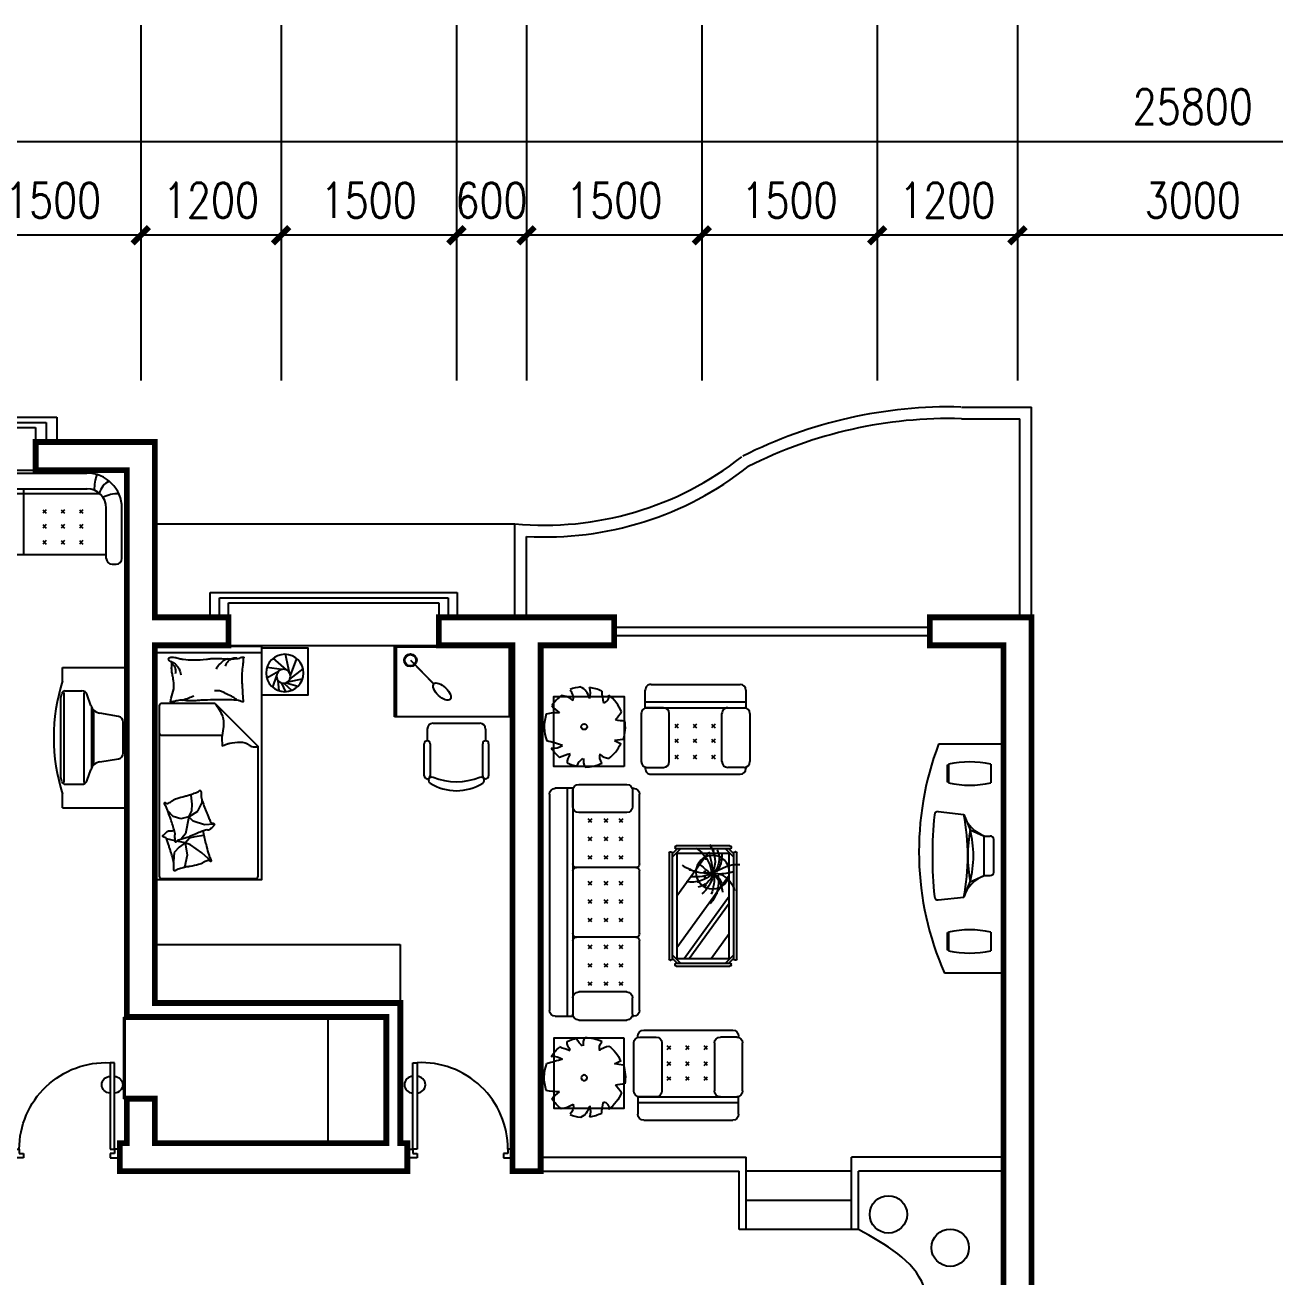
# Model space of a CAD drawing. Header units: millimetres. Extents: x 1503 to 35894, y 495 to 36298.
# Drawn here: x 8676 to 19368, y 25584 to 36298 of the extents above; entities that cross this region are included whole.
import ezdxf

# ---------------------------------------------------------------- set-up
doc = ezdxf.new("R2010")
doc.units = ezdxf.units.MM
for name, color, linetype in [('3', 7, 'Continuous'), ('4', 7, 'Continuous'), ('AXIS', 3, 'Continuous'), ('LINE', 7, 'Continuous'), ('PUB_DIM', 3, 'Continuous'), ('PUB_WALL', 255, 'Continuous'), ('PUB_WINDW', 7, 'Continuous'), ('STAIR', 2, 'Continuous'), ('WALL', 255, 'Continuous'), ('WINDOW', 2, 'Continuous')]:
    doc.layers.add(name, color=color, linetype=linetype)
doc.styles.add('DIM_FONT', font='SIMPLEX', dxfattribs={"width": 0.8})
doc.styles.get("Standard").update_dxf_attribs({"font": 'arial.ttf'})
doc.dimstyles.new('AXIS', dxfattribs={"dimtxt": 300, "dimasz": 1, "dimexe": 250, "dimexo": 300, "dimgap": 0.09, "dimtad": 1, "dimdec": 0, "dimzin": 0, "dimdsep": 46, "dimtxsty": 'DIM_FONT', "dimblk": '_DIMX', "dimcen": 0.09, "dimse1": 1, "dimse2": 1, "dimclrt": 7, "dimadec": 0, "dimazin": 0, "dimtfac": 1, "dimtdec": 0, "dimtix": 1, "dimtmove": 2, "dimatfit": 3, "dimldrblk": '_DIMX', "dimfxl": 1, "dimtolj": 1, "dimtzin": 0, "dimarcsym": 0})

# ---------------------------------------------------------------- blocks, each defined once
blk = doc.blocks.new('_DIMX')
at = {"const_width": 50}
blk.add_lwpolyline([(-70, -70), (70, 70)], dxfattribs=at)
blk = doc.blocks.new('*D115')
at = {"color": 0, "linetype": 'ByBlock', "transparency": 16777216}
blk.add_line((12541, 38544), (-13257, 38544), dxfattribs=at)
at = {"layer": 'DEFPOINTS', "color": 0, "linetype": 'ByBlock', "transparency": 16777216}
for p in [(-13258, 38544), (-13258, 36503), (12542, 36503)]:
    blk.add_point(p, dxfattribs=at)
at = {"color": 0, "linetype": 'ByBlock', "transparency": 16777216, "rotation": 180}
blk.add_blockref('_DIMX', (-13258, 38544), dxfattribs=at)
at = {"color": 0, "linetype": 'ByBlock', "transparency": 16777216}
blk.add_blockref('_DIMX', (12542, 38544), dxfattribs=at)
at = {"color": 7, "linetype": 'ByBlock', "transparency": 16777216, "insert": (-358, 38844), "char_height": 300, "attachment_point": 5, "style": 'DIM_FONT'}
blk.add_mtext('\\A1;25800', dxfattribs=at)
blk = doc.blocks.new('M_B4ONN')
for p, q in [((-0.5869, 1.3817), (0.5869, 1.3817)), ((-0.5869, 0.5), (-0.5869, 1.3817)), ((0.5869, 1.3817), (0.5869, 0.5)), ((-0.5435, 1.2006), (0.5435, 1.2006)), ((-0.5435, 0.5), (-0.5435, 1.2006)), ((0.5435, 1.2006), (0.5435, 0.5)), ((-0.5, 1.0195), (0.5, 1.0195)), ((-0.5, 0.5), (-0.5, 1.0195)), ((0.5, 1.0195), (0.5, 0.5)), ((-0.5, -0.5), (0.5, -0.5))]:
    blk.add_line(p, q)
blk = doc.blocks.new('M_C56KIS')
for p, q in [((62, 318), (72, 242)), ((72, 242), (101, 299)), ((101, 299), (101, 299))]:
    blk.add_line(p, q)
blk.add_lwpolyline([(294, 325), (294, -275), (-306, -275), (-306, 325)], close=True)
blk.add_circle((-46, -16), 24.7)
for centre, radius, start, end in [((-666, 365), 570, 348.5728, 356.6649), ((-46, -12), 348, 72.0426, 98.475), ((-46, -12), 340, 112.0103, 142.6392), ((-371, -22), 380, 45.9782, 58.5315), ((-46, -12), 341, 37.2751, 64.8245), ((-46, -12), 338, 154.3498, 173.0356), ((-402, 850), 718, 274.1465, 282.1238), ((-307, 139), 56.5, 8.941, 100.0107), ((207, 198), 84.2, 254.8555, 310.96), ((82, 215), 145, 319.7203, 351.7151), ((-46, -12), 345, 0.5321, 25.5856), ((-277, -88), 115, 97.3912, 159.6952), ((-332, -105), 143, 71.8009, 110.5991), ((-46, -12), 342, 185.9236, 201.5277), ((241, 102), 125, 263.2775, 297.8128), ((333, 45), 131, 215.3868, 249.7411), ((-46, -12), 344, 334.0767, 348.9021), ((-287, -214), 106, 81.8314, 131.8278), ((-119, -230), 194, 141.6582, 174.3093), ((-46, -12), 333, 216.594, 237.4464), ((1320, -611), 1274, 161.2865, 167.5451), ((-13, -284), 151, 354.7323, 32.8544), ((1199, 167), 1058, 196.6397, 201.9099), ((262, -63), 99.6, 227.0454, 270.9651), ((-456, -26), 353, 310.8536, 325.193), ((259, -243), 425, 177.9455, 193.2146), ((-46, -12), 339, 302.6098, 320.6752), ((-46, -12), 346, 251.5307, 290.63)]:
    blk.add_arc(centre, radius, start, end)
at = {"style": 'DIM_FONT', "width": 0.8, "flags": 9}
for tag in ['XSIZE', 'YSIZE']:
    blk.add_attdef(tag, (0, 0), '', height=0.5, dxfattribs=at)
blk = doc.blocks.new('M_C47JEV')
for p, q in [((381, 770), (-381, 770)), ((-465, 250), (-465, 661)), ((-431, 711), (-431, 720)), ((-415, 711), (-275, 711)), ((-225, 661), (-225, 250)), ((225, 661), (225, 250)), ((415, 711), (275, 711)), ((431, 711), (431, 720)), ((465, 250), (465, 661)), ((-136, 606), (-166, 637)), ((-166, 606), (-136, 637)), ((-9, 606), (21, 637)), ((21, 606), (-9, 637)), ((179, 606), (149, 637)), ((149, 606), (179, 637)), ((-136, 469), (-166, 499)), ((-166, 469), (-136, 499)), ((21, 469), (-9, 499)), ((-9, 469), (21, 499)), ((179, 469), (149, 499)), ((149, 469), (179, 499)), ((-136, 342), (-166, 372)), ((-166, 342), (-136, 372)), ((21, 342), (-9, 372)), ((-9, 342), (21, 372)), ((179, 342), (149, 372)), ((149, 342), (179, 372)), ((-431, 50), (-431, 203)), ((431, 200), (-431, 200)), ((431, 150), (-431, 150)), ((-275, 200), (-415, 200)), ((275, 200), (415, 200)), ((431, 200), (431, 50)), ((381, 0), (-381, 0))]:
    blk.add_line(p, q)
for centre, start, end in [((-381, 720), 90, 180), ((381, 720), 360, 90), ((-415, 661), 90, 180), ((-275, 661), 0, 90), ((275, 661), 90, 180), ((415, 661), 0, 90), ((-415, 250), 180, 270), ((-275, 250), 270, 0), ((275, 250), 180, 270), ((415, 250), 270, 0), ((-381, 50), 180, 270), ((381, 50), 270, 0)]:
    blk.add_arc(centre, 50, start, end)
at = {"style": 'DIM_FONT', "width": 0.8, "flags": 9}
for tag in ['XSIZE', 'YSIZE']:
    blk.add_attdef(tag, (0, 0), '', height=0.5, dxfattribs=at)
blk = doc.blocks.new('M_C18')
at = {"linetype": 'Continuous'}
for p, q in [((-565, 349), (-565, -348)), ((595, 349), (595, -348))]:
    blk.add_line(p, q, dxfattribs=at)
blk.add_lwpolyline([(-582, -348), (-582, 352), (618, 352), (618, -348)], close=True, dxfattribs=at)
at = {"width": 0.8, "flags": 9}
for tag in ['XSIZE', 'YSIZE']:
    blk.add_attdef(tag, (0, 0), '', height=0.5, dxfattribs=at)
blk = doc.blocks.new('M_C55HKH')
for p, q in [((0, -52), (900, -52)), ((26, -509), (26, -1968)), ((503, -489), (46, -489)), ((503, -489), (872, -858)), ((46, -761), (564, -761)), ((872, -1968), (872, -858)), ((299, -1273), (295, -1270)), ((307, -1352), (299, -1273)), ((305, -1407), (307, -1352)), ((357, -1410), (393, -1337)), ((393, -1337), (392, -1318)), ((146, -1456), (100, -1409)), ((211, -1478), (146, -1456)), ((278, -1459), (211, -1478)), ((278, -1459), (251, -1606)), ((278, -1459), (305, -1407)), ((278, -1459), (357, -1410)), ((317, -1498), (278, -1459)), ((412, -1527), (317, -1498)), ((251, -1606), (219, -1643)), ((495, -1523), (412, -1527)), ((163, -1664), (89, -1649)), ((249, -1682), (175, -1667)), ((249, -1682), (196, -1718)), ((219, -1643), (211, -1652)), ((249, -1682), (286, -1639)), ((249, -1682), (266, -1787)), ((292, -1700), (249, -1682)), ((286, -1639), (333, -1628)), ((391, -1769), (292, -1700)), ((333, -1628), (405, -1618)), ((154, -1766), (147, -1841)), ((196, -1718), (154, -1766)), ((266, -1787), (243, -1892)), ((469, -1839), (391, -1769)), ((46, -1988), (852, -1988))]:
    blk.add_line(p, q)
blk.add_lwpolyline([(0, -2000), (0, 0), (900, 0), (900, -2000)], close=True)
for points in [[(135, -134, -0.263368), (107, -115, -0.494818), (116, -96, -0.049225), (134, -94, -0.036831), (158, -96, -0.031893), (196, -104, 0.035782), (230, -111, 0.032941), (319, -117, 0.026564), (430, -111, 0.017905), (468, -106, -0.033397), (488, -104, -0.03204), (525, -104, 0.018442), (590, -107, 0.010837), (654, -107, 0.014624), (702, -104, 0.111249), (725, -96, -0.153708), (742, -92, -0.076444), (749, -94, -0.215512), (751, -96, -0.585858), (748, -99, 0.363489), (744, -102, 0.191716), (743, -113, -0.129675), (745, -130, -0.01735), (742, -147, 0.019326), (740, -162, 0.018818), (733, -230, 0.021828), (732, -289, 0.006204), (734, -323, 0.001963), (740, -430, 0.028341), (744, -466, -0.117014), (744, -475, -0.36606), (742, -476, -0.03973), (728, -473, -0.048309), (715, -468, 0.062981), (704, -464, 0.04058), (681, -461, 0.014345), (614, -458, 0.005484), (488, -459, 0.007153), (392, -462, 0.008762), (350, -465, -0.008153), (304, -468, -0.06251), (247, -463, 0.078669), (201, -461, 0.047825), (179, -466, -0.034494), (148, -473, -0.023571), (123, -476, -0.510228), (122, -475), (129, -445), (150, -363, 0.073041), (152, -343, 0.023305), (146, -282, 0.018299), (142, -259, -0.01097), (135, -221, -0.042281), (132, -187, -0.027201), (135, -133)], [(691, -102, 0.088153), (656, -105, 0.088153), (625, -120, 0.077547), (604, -142, 0.077547), (590, -169)], [(133, -150, -0.05369), (148, -163, -0.070312), (156, -175, -0.015448), (159, -183, -0.013244), (163, -194, -0.082127), (166, -212, -0.064164), (163, -235)], [(135, -134, -0.077379), (170, -159, -0.077379), (195, -194, -0.047525), (205, -218, -0.047525), (210, -244)], [(609, -107, 0.027842), (585, -118, 0.048685), (573, -126, 0.023666), (545, -150, 0.031223), (526, -171, 0.046801), (521, -179, 0.023191), (513, -196)], [(225, -460, 0.009729), (253, -451, 0.009729), (280, -441, 0.007971), (301, -432, 0.007971), (323, -423)], [(695, -462, 0.016108), (656, -436, 0.024599), (629, -421, 0.009477), (580, -397, 0.015937), (550, -385, 0.072521), (534, -381, 0.033339), (498, -381)], [(503, -489, -0.085272), (566, -599, -0.124044), (575, -686), (562, -782), (563, -854)], [(563, -854, -0.027362), (602, -838, -0.040834), (629, -830, -0.038441), (717, -821, -0.076528), (761, -826, -0.103649), (788, -840, 0.093398), (818, -857, 0.072727), (841, -861, 0.052315), (872, -858)], [(400, -1581, 0.025626), (402, -1591, 0.0108), (426, -1697, 0.00456), (445, -1769, 0.01125), (454, -1797, 0.069394), (462, -1813, -0.079756), (468, -1827, -0.106399), (469, -1839, -0.328642), (466, -1842, -0.299547), (461, -1840, 0.189917), (454, -1835, 0.033518), (446, -1833, 0.075627), (442, -1833, 0.053489), (436, -1835, 0.017838), (418, -1843, 0.038394), (397, -1855, -0.059529), (384, -1862, -0.035943), (362, -1869, -0.011245), (291, -1884, -0.006203), (259, -1889, 0.010783), (241, -1893, 0.019485), (230, -1895, 0.005062), (188, -1908, 0.101392), (167, -1919, -0.223768), (156, -1922, -0.25558), (153, -1920, -0.081563), (150, -1907, -0.071805), (151, -1893, 0.069985), (152, -1879, 0.03546), (145, -1831, 0.029432), (130, -1774, 0.001554), (121, -1746, -0.00152), (112, -1718, -0.004735), (102, -1689, 0.00382), (91, -1653, 0.296001), (66, -1634, -0.649774), (61, -1616, -0.02319), (65, -1613, 0.0288), (68, -1610, 0.005727), (73, -1605, -0.004358), (80, -1599, -0.027528), (94, -1586, -0.046214), (104, -1580, -0.194121), (117, -1579, 0.133719), (137, -1580, 0.005779), (155, -1575, 0.008882)]]:
    blk.add_lwpolyline(points, format="xyb")
blk.add_lwpolyline([(345, -1251, 0.101392), (366, -1238, -0.223768), (377, -1234, -0.25558), (380, -1236, -0.081563), (384, -1249, -0.071805), (384, -1263, 0.069985), (384, -1277, 0.03546), (394, -1324, 0.029432), (414, -1380, 0.001554), (425, -1407, -0.00152), (437, -1434, -0.004735), (448, -1462, 0.00382), (462, -1497, 0.296001), (488, -1515, -0.649774), (495, -1532, -0.02319), (491, -1536, 0.0288), (488, -1539, 0.005727), (484, -1544, -0.004358), (478, -1551, -0.027528), (464, -1564, -0.046214), (455, -1571, -0.194121), (442, -1573, 0.133719), (422, -1574, 0.011505), (387, -1586, 0.008882), (343, -1604, 0.012426), (286, -1629, -0.033612), (264, -1637), (218, -1652), (182, -1663, 0.224341), (170, -1674, -0.722772), (163, -1673, -0.103513), (163, -1670, 0.053465), (163, -1664, 0.030109), (161, -1646, -0.031436), (159, -1628, -0.05324), (160, -1616, 0.05518), (161, -1604, 0.056271), (157, -1583, 0.0108), (124, -1480, 0.00456), (100, -1409, 0.01125), (89, -1381, 0.069394), (80, -1366, -0.079756), (73, -1353, -0.106399), (71, -1341, -0.328642), (74, -1338, -0.299547), (79, -1340, 0.189917), (86, -1344, 0.033518), (94, -1345, 0.075627), (98, -1345, 0.053489), (104, -1343, 0.017838), (122, -1333, 0.038394), (141, -1319, -0.059529), (154, -1311, -0.035943), (175, -1303, -0.011245), (245, -1283, -0.006203), (276, -1275, 0.010783), (295, -1270, 0.019485), (305, -1266, 0.005062)], format="xyb", close=True)
for centre, start, end in [((46, -509), 90, 180), ((46, -741), 180, 270), ((46, -1968), 180, 270), ((852, -1968), 270, 0)]:
    blk.add_arc(centre, 20, start, end)
at = {"style": 'DIM_FONT', "width": 0.8, "flags": 9}
for tag in ['XSIZE', 'YSIZE']:
    blk.add_attdef(tag, (0, 0), '', height=0.5, dxfattribs=at)
blk = doc.blocks.new('M_C57NTX')
for p, q in [((-496, -226), (-496, 233)), ((-486, 243), (-481, 243)), ((-427, 268), (-471, 224)), ((-399, 268), (-471, 196)), ((-471, -226), (-471, 233)), ((-446, 283), (-446, 278)), ((-436, 293), (473, 293)), ((-436, 268), (473, 268)), ((-431, 72), (-217, 228)), ((-431, -116), (43, 228)), ((-431, -159), (102, 228)), ((-336, -222), (283, 228)), ((436, 268), (509, 196)), ((465, 268), (509, 224)), ((483, 283), (483, 278)), ((509, 233), (509, -226)), ((524, 243), (519, 243)), ((534, 233), (534, -226)), ((106, -222), (469, 42)), ((-399, -262), (-471, -189)), ((436, -262), (509, -189)), ((-486, -236), (-481, -236)), ((-427, -262), (-471, -218)), ((-446, -277), (-446, -272)), ((473, -262), (-436, -262)), ((473, -287), (-436, -287)), ((465, -262), (509, -218)), ((483, -277), (483, -272)), ((524, -236), (519, -236))]:
    blk.add_line(p, q)
blk.add_lwpolyline([(-431, -222), (-431, 228), (469, 228), (469, -222)], close=True)
at = {"const_width": 12}
for points in [[(123, 120, 1), (135, 120, 1)], [(225, 150, 1), (237, 150, 1)], [(253, 126, 1), (265, 126, 1)], [(288, 107, 1), (300, 107, 1)], [(409, 163, 1), (421, 163, 1)], [(189, 24, 1), (201, 24, 1)], [(264, 18, 1), (276, 18, 1)], [(277, 84, 1), (289, 84, 1)], [(294, 93, 1), (306, 93, 1)], [(297, 74, 1), (309, 74, 1)], [(305, 18, 1), (317, 18, 1)], [(308, 87, 1), (320, 87, 1)], [(418, 27, 1), (430, 27, 1)], [(486, 90, 1), (498, 90, 1)], [(220, -38, 1), (232, -38, 1)], [(324, -108, 1), (336, -108, 1)]]:
    blk.add_lwpolyline(points, format="xyb", close=True, dxfattribs=at)
blk.add_circle((308, 86), 144)
for centre, radius, start, end in [((-486, 233), 10, 90, 180), ((-481, 233), 10, 0, 90), ((-436, 283), 10, 90, 180), ((-436, 278), 10, 180, 270), ((109, 83), 193, 6.9904, 78.0284), ((781, 125), 490, 163.8561, 179.1105), ((-395, 504), 810, 328.9873, 340.361), ((156, 293), 219, 342.9456, 6.4814), ((473, 283), 10, 0, 90), ((473, 278), 10, 270, 0), ((519, 233), 10, 90, 180), ((524, 233), 10, 0, 90), ((228, -157), 293, 78.5516, 130.9815), ((110, -88), 259, 48.7581, 83.8624), ((176, 42), 126, 28.8901, 78.4579), ((421, -27), 169, 62.9909, 135.9102), ((448, -69), 233, 85.8741, 126.9558), ((280, -402), 502, 88.3286, 108.729), ((344, -194), 291, 103.0452, 139.7766), ((364, -84), 190, 114.0956, 166.2953), ((482, -98), 260, 134.4861, 189.3762), ((613, -62), 346, 155.0888, 185.9637), ((267, -555), 642, 70.5249, 87.8244), ((624, 28), 325, 171.2496, 218.2333), ((404, -128), 234, 53.3231, 115.7633), ((-1013, -1156), 1790, 39.0488, 42.6799), ((269, -208), 287, 31.315, 82.1378), ((-486, -226), 10, 180, 270), ((-481, -226), 10, 270, 0), ((-436, -272), 10, 90, 180), ((-436, -277), 10, 180, 270), ((473, -272), 10, 0, 90), ((473, -277), 10, 270, 0), ((519, -226), 10, 180, 270), ((524, -226), 10, 270, 0)]:
    blk.add_arc(centre, radius, start, end)
at = {"style": 'DIM_FONT', "width": 0.8, "flags": 9}
for tag in ['XSIZE', 'YSIZE']:
    blk.add_attdef(tag, (0, 0), '', height=0.5, dxfattribs=at)
blk = doc.blocks.new('M_A22TIB')
for p, q in [((-0.449, 0.076), (-0.449, 0.898)), ((-0.449, 0.898), (-0.408, 0.898)), ((-0.408, 0.898), (-0.408, 0.076)), ((-0.49, 0.076), (-0.449, 0.076)), ((-0.49, -0.006), (-0.49, 0.076)), ((-0.449, 0.076), (-0.449, 0.035)), ((-0.408, 0.076), (-0.449, 0.076)), ((-0.449, 0.035), (-0.408, 0.035)), ((-0.408, 0.035), (-0.408, -0.006)), ((0.455, 0.035), (0.414, 0.035)), ((0.414, 0.035), (0.414, -0.006)), ((0.496, 0.076), (0.455, 0.076)), ((0.455, 0.076), (0.455, 0.035)), ((0.496, -0.006), (0.496, 0.076)), ((-0.408, -0.006), (-0.49, -0.006)), ((-0.49, -0.006), (-0.49, -0.006)), ((0.414, -0.006), (0.496, -0.006)), ((0.496, -0.006), (0.496, -0.006))]:
    blk.add_line(p, q)
for centre, radius, start, end in [((-0.367, 0.077), 0.822, 359.9283, 92.866), ((-0.449, 0.689), 0.0791, 90, 270), ((-0.408, 0.689), 0.0791, 270, 90)]:
    blk.add_arc(centre, radius, start, end)
blk = doc.blocks.new('M_A13ZTG')
for p, q in [((-0.502, 0.208), (0.498, 0.208)), ((-0.502, 0.208), (-0.502, 0.19)), ((-0.502, 0.19), (0.498, 0.19)), ((0.498, 0.208), (0.498, 0.19))]:
    blk.add_line(p, q)
blk = doc.blocks.new('M_C46QQU')
for p, q in [((-925, 770), (-327, 770)), ((-269, 770), (269, 770)), ((327, 770), (925, 770)), ((-1008, 250), (-1008, 661)), ((-975, 711), (-975, 720)), ((-958, 711), (-818, 711)), ((-768, 661), (-768, 250)), ((-298, 740), (-298, 230)), ((298, 740), (298, 230)), ((768, 661), (768, 250)), ((958, 711), (818, 711)), ((975, 711), (975, 720)), ((1008, 250), (1008, 661)), ((-713, 627), (-683, 597)), ((-683, 627), (-713, 597)), ((-556, 627), (-526, 597)), ((-526, 627), (-556, 597)), ((-398, 627), (-368, 597)), ((-368, 627), (-398, 597)), ((-138, 627), (-168, 597)), ((-168, 627), (-138, 597)), ((20, 627), (-11, 597)), ((-11, 627), (20, 597)), ((177, 627), (147, 597)), ((147, 627), (177, 597)), ((368, 627), (398, 597)), ((398, 627), (368, 597)), ((526, 627), (556, 597)), ((556, 627), (526, 597)), ((683, 627), (713, 597)), ((713, 627), (683, 597)), ((-713, 500), (-683, 469)), ((-683, 500), (-713, 469)), ((-556, 500), (-526, 469)), ((-526, 500), (-556, 469)), ((-398, 500), (-368, 469)), ((-368, 500), (-398, 469)), ((-138, 500), (-168, 469)), ((-168, 500), (-138, 469)), ((20, 500), (-11, 469)), ((-11, 500), (20, 469)), ((177, 500), (147, 469)), ((147, 500), (177, 469)), ((368, 500), (398, 469)), ((398, 500), (368, 469)), ((526, 500), (556, 469)), ((556, 500), (526, 469)), ((683, 500), (713, 469)), ((713, 500), (683, 469)), ((-713, 363), (-683, 332)), ((-683, 363), (-713, 332)), ((-526, 363), (-556, 332)), ((-556, 363), (-526, 332)), ((-398, 363), (-368, 332)), ((-368, 363), (-398, 332)), ((-138, 363), (-168, 332)), ((-168, 363), (-138, 332)), ((-11, 363), (20, 332)), ((20, 363), (-11, 332)), ((177, 363), (147, 332)), ((147, 363), (177, 332)), ((368, 363), (398, 332)), ((398, 363), (368, 332)), ((556, 363), (526, 332)), ((526, 363), (556, 332)), ((683, 363), (713, 332)), ((713, 363), (683, 332)), ((-975, 50), (-975, 203)), ((975, 200), (-975, 200)), ((975, 150), (-975, 150)), ((-818, 200), (-958, 200)), ((818, 200), (958, 200)), ((975, 200), (975, 50)), ((925, 0), (-925, 0))]:
    blk.add_line(p, q)
for centre, radius, start, end in [((-925, 720), 50, 90, 180), ((-328, 740), 30, 360, 90), ((-268, 740), 30, 90, 180), ((268, 740), 30, 0, 90), ((328, 740), 30, 90, 180), ((925, 720), 50, 360, 90), ((-958, 661), 50, 90, 180), ((-818, 661), 50, 0, 90), ((818, 661), 50, 90, 180), ((958, 661), 50, 0, 90), ((-958, 250), 50, 180, 270), ((-818, 250), 50, 270, 0), ((-328, 230), 30, 270, 0), ((-268, 230), 30, 180, 270), ((268, 230), 30, 270, 360), ((328, 230), 30, 180, 270), ((818, 250), 50, 180, 270), ((958, 250), 50, 270, 0), ((-925, 50), 50, 180, 270), ((925, 50), 50, 270, 0)]:
    blk.add_arc(centre, radius, start, end)
at = {"style": 'DIM_FONT', "width": 0.8, "flags": 9}
for tag in ['XSIZE', 'YSIZE']:
    blk.add_attdef(tag, (0, 0), '', height=0.5, dxfattribs=at)
blk = doc.blocks.new('M_C32CXI')
for p, q in [((-188, 275), (87, 275)), ((87, 225), (-188, 225)), ((212, 250), (112, 250)), ((262, 200), (262, -200)), ((-188, -225), (87, -225)), ((87, -275), (-188, -275)), ((212, -250), (112, -250))]:
    blk.add_line(p, q)
for centre, radius, start, end in [((111, 0), 426, 148.1092, 211.8908), ((-227, 210), 28.1, 338.7607, 148.1092), ((-188, 250), 25, 90, 270), ((87, 250), 25, 270, 90), ((212, 200), 50, 0, 90), ((314, 0), 552, 158.7607, 201.2393), ((-227, -210), 28.1, 211.8908, 21.2393), ((212, -200), 50, 270, 0), ((-188, -250), 25, 90, 270), ((87, -250), 25, 270, 90)]:
    blk.add_arc(centre, radius, start, end)
at = {"width": 0.8, "flags": 9}
for tag in ['XSIZE', 'YSIZE']:
    blk.add_attdef(tag, (0, 0), '', height=0.5, dxfattribs=at)
blk = doc.blocks.new('U_B25PKY')
for p, q in [((0, 421), (-1631.8, 421)), ((-1631.8, 421), (-1631.8, -41.7)), ((0, 421), (0, 0)), ((-1489.4, 329.9), (-1356.3, 329.9)), ((-1022.2, 183), (-979, 278.3)), ((-976.8, 288.2), (-976.8, 327.2)), ((-695.2, 283), (-976.8, 283)), ((-719.2, 351.2), (-952.8, 351.2)), ((-695.2, 288.2), (-695.2, 327.2)), ((-649.8, 183), (-693.1, 278.3)), ((-292, 329.9), (-158.9, 329.9)), ((-1131.2, 137.6), (-1022.2, 183)), ((-540.8, 137.6), (-649.8, 183)), ((-1151.1, -44.9), (-1131.2, 137.6)), ((-521, -44.9), (-540.8, 137.6)), ((-1356.3, 29.9), (-1489.4, 29.9)), ((-1485.7, 27.9), (-1360.2, 27.9)), ((-1485.7, 22), (-1485.7, 27.9)), ((-1360.2, 22), (-1485.7, 22)), ((-1360.2, 27.9), (-1360.2, 22)), ((-158.9, 29.9), (-292, 29.9)), ((-288.3, 27.9), (-162.8, 27.9)), ((-288.3, 22), (-288.3, 27.9)), ((-162.8, 22), (-288.3, 22)), ((-162.8, 27.9), (-162.8, 22))]:
    blk.add_line(p, q)
for centre, radius, start, end in [((-813.2, 179.9), 692.7, 167.49357, 192.50643), ((-2032.5, 179.9), 692.7, 347.49357, 12.50643), ((-1205.6, 368.2), 242.4, 287.86285, 340.71438), ((-1000.8, 288.2), 24, 335.57095, 0), ((-952.8, 327.2), 24, 90, 180), ((-719.2, 327.2), 24, 0, 90), ((-466.5, 368.2), 242.4, 199.28562, 252.13715), ((-671.2, 288.2), 24, 180, 204.42905), ((384.2, 179.9), 692.7, 167.49357, 192.50643), ((-835.1, 179.9), 692.7, 347.49357, 12.50643), ((-836, -540.2), 746.8, 75.56226, 104.43774), ((-836, 1237.3), 1070.6, 259.98353, 280.01647), ((-836, -1343.7), 1510.4, 78.7291, 101.2709), ((-867, 1977.4), 2159.1, 249.253, 293.67435), ((-1127.2, -47.5), 24, 173.8008, 270), ((-836, 2853.6), 2939.6, 264.31552, 275.68448), ((-544.9, -47.5), 24, 270, 6.1992)]:
    blk.add_arc(centre, radius, start, end)
at = {"style": 'DIM_FONT', "width": 0.6, "flags": 9}
for tag in ['XSIZE', 'YSIZE']:
    blk.add_attdef(tag, (0, 0), '', height=0.5, dxfattribs=at)
blk = doc.blocks.new('U_B4CPY')
at = {"layer": 'PUB_DIM', "rotation": 270}
blk.add_blockref('U_B25PKY', (-421, 0), dxfattribs=at)
at = {"style": 'DIM_FONT', "width": 0.8, "flags": 9}
for tag in ['YSIZE', 'XSIZE']:
    blk.add_attdef(tag, (0, 0), '', height=0.5, dxfattribs=at)
blk = doc.blocks.new('A$C6B97547D')
at = {"layer": 'LINE', "rotation": 180}
blk.add_blockref('U_B4CPY', (0, 1631.8), dxfattribs=at)
blk = doc.blocks.new('*D108')
at = {"color": 0, "linetype": 'ByBlock', "transparency": 16777216}
blk.add_line((-4559, 37744), (-6057, 37744), dxfattribs=at)
at = {"layer": 'DEFPOINTS', "color": 0, "linetype": 'ByBlock', "transparency": 16777216}
for p in [(-6058, 37744), (-6058, 36503), (-4558, 36503)]:
    blk.add_point(p, dxfattribs=at)
at = {"color": 0, "linetype": 'ByBlock', "transparency": 16777216, "rotation": 180}
blk.add_blockref('_DIMX', (-6058, 37744), dxfattribs=at)
at = {"color": 0, "linetype": 'ByBlock', "transparency": 16777216}
blk.add_blockref('_DIMX', (-4558, 37744), dxfattribs=at)
at = {"color": 7, "linetype": 'ByBlock', "transparency": 16777216, "insert": (-5308, 38044), "char_height": 300, "attachment_point": 5, "style": 'DIM_FONT'}
blk.add_mtext('\\A1;1500', dxfattribs=at)
blk = doc.blocks.new('*D107')
at = {"color": 0, "linetype": 'ByBlock', "transparency": 16777216}
blk.add_line((-3059, 37744), (-4557, 37744), dxfattribs=at)
at = {"layer": 'DEFPOINTS', "color": 0, "linetype": 'ByBlock', "transparency": 16777216}
for p in [(-4558, 37744), (-4558, 36503), (-3058, 36503)]:
    blk.add_point(p, dxfattribs=at)
at = {"color": 0, "linetype": 'ByBlock', "transparency": 16777216, "rotation": 180}
blk.add_blockref('_DIMX', (-4558, 37744), dxfattribs=at)
at = {"color": 0, "linetype": 'ByBlock', "transparency": 16777216}
blk.add_blockref('_DIMX', (-3058, 37744), dxfattribs=at)
at = {"color": 7, "linetype": 'ByBlock', "transparency": 16777216, "insert": (-3808, 38044), "char_height": 300, "attachment_point": 5, "style": 'DIM_FONT'}
blk.add_mtext('\\A1;1500', dxfattribs=at)
blk = doc.blocks.new('M_B5JMP')
for p, q in [((-0.5, 0.5), (-0.5, -0.5)), ((0.5, 0.5), (0.5, -0.5)), ((-0.5, 0.15), (0.5, 0.15)), ((-0.5, -0.15), (0.5, -0.15))]:
    blk.add_line(p, q)
blk = doc.blocks.new('*D112')
at = {"color": 0, "linetype": 'ByBlock', "transparency": 16777216}
blk.add_line((-9359, 37744), (-10857, 37744), dxfattribs=at)
at = {"layer": 'DEFPOINTS', "color": 0, "linetype": 'ByBlock', "transparency": 16777216}
for p in [(-10858, 37744), (-10858, 36503), (-9358, 36503)]:
    blk.add_point(p, dxfattribs=at)
at = {"color": 0, "linetype": 'ByBlock', "transparency": 16777216, "rotation": 180}
blk.add_blockref('_DIMX', (-10858, 37744), dxfattribs=at)
at = {"color": 0, "linetype": 'ByBlock', "transparency": 16777216}
blk.add_blockref('_DIMX', (-9358, 37744), dxfattribs=at)
at = {"color": 7, "linetype": 'ByBlock', "transparency": 16777216, "insert": (-10108, 38044), "char_height": 300, "attachment_point": 5, "style": 'DIM_FONT'}
blk.add_mtext('\\A1;1500', dxfattribs=at)
blk = doc.blocks.new('*D111')
at = {"color": 0, "linetype": 'ByBlock', "transparency": 16777216}
blk.add_line((-8159, 37744), (-9357, 37744), dxfattribs=at)
at = {"layer": 'DEFPOINTS', "color": 0, "linetype": 'ByBlock', "transparency": 16777216}
for p in [(-9358, 37744), (-9358, 36503), (-8158, 36503)]:
    blk.add_point(p, dxfattribs=at)
at = {"color": 0, "linetype": 'ByBlock', "transparency": 16777216, "rotation": 180}
blk.add_blockref('_DIMX', (-9358, 37744), dxfattribs=at)
at = {"color": 0, "linetype": 'ByBlock', "transparency": 16777216}
blk.add_blockref('_DIMX', (-8158, 37744), dxfattribs=at)
at = {"color": 7, "linetype": 'ByBlock', "transparency": 16777216, "insert": (-8758, 38044), "char_height": 300, "attachment_point": 5, "style": 'DIM_FONT'}
blk.add_mtext('\\A1;1200', dxfattribs=at)
blk = doc.blocks.new('*D110')
at = {"color": 0, "linetype": 'ByBlock', "transparency": 16777216}
blk.add_line((-6659, 37744), (-8157, 37744), dxfattribs=at)
at = {"layer": 'DEFPOINTS', "color": 0, "linetype": 'ByBlock', "transparency": 16777216}
for p in [(-8158, 37744), (-8158, 36503), (-6658, 36503)]:
    blk.add_point(p, dxfattribs=at)
at = {"color": 0, "linetype": 'ByBlock', "transparency": 16777216, "rotation": 180}
blk.add_blockref('_DIMX', (-8158, 37744), dxfattribs=at)
at = {"color": 0, "linetype": 'ByBlock', "transparency": 16777216}
blk.add_blockref('_DIMX', (-6658, 37744), dxfattribs=at)
at = {"color": 7, "linetype": 'ByBlock', "transparency": 16777216, "insert": (-7408, 38044), "char_height": 300, "attachment_point": 5, "style": 'DIM_FONT'}
blk.add_mtext('\\A1;1500', dxfattribs=at)
blk = doc.blocks.new('*D109')
at = {"color": 0, "linetype": 'ByBlock', "transparency": 16777216}
for p, q in [((-6659, 37744), (-6660, 37744)), ((-6058, 37744), (-6658, 37744)), ((-6057, 37744), (-6056, 37744))]:
    blk.add_line(p, q, dxfattribs=at)
at = {"layer": 'DEFPOINTS', "color": 0, "linetype": 'ByBlock', "transparency": 16777216}
for p in [(-6658, 37744), (-6658, 36503), (-6058, 36503)]:
    blk.add_point(p, dxfattribs=at)
at = {"color": 0, "linetype": 'ByBlock', "transparency": 16777216}
blk.add_blockref('_DIMX', (-6658, 37744), dxfattribs=at)
at = {"color": 0, "linetype": 'ByBlock', "transparency": 16777216, "rotation": 180}
blk.add_blockref('_DIMX', (-6058, 37744), dxfattribs=at)
at = {"color": 7, "linetype": 'ByBlock', "transparency": 16777216, "insert": (-6358, 38044), "char_height": 300, "attachment_point": 5, "style": 'DIM_FONT'}
blk.add_mtext('\\A1;600', dxfattribs=at)
blk = doc.blocks.new('M_C5')
for p, q in [((-71, 21), (-106, 120)), ((-60, 63), (-50, 152)), ((-28, 86), (7, 160)), ((-9, 88), (59, 149)), ((12, 83), (112, 114)), ((-54, -14), (-154, 45)), ((26, 75), (152, 50)), ((42, 53), (156, -35)), ((48, 21), (102, -123)), ((-26, -30), (-153, -47)), ((14, -26), (-99, -126)), ((41, -2), (5, -160))]:
    blk.add_line(p, q)
for centre, radius in [((0, 0), 160), ((-11, 28), 60)]:
    blk.add_circle(centre, radius)
at = {"width": 0.8, "flags": 9}
for tag in ['XSIZE', 'YSIZE']:
    blk.add_attdef(tag, (0, 0), '', height=0.5, dxfattribs=at)
blk = doc.blocks.new('M_C49NCG')
at = {"linetype": 'Continuous'}
for p, q in [((-543, 0), (543, 0)), ((-651, -174), (651, -174)), ((-546, -134), (546, -134)), ((0, -141), (0, -706)), ((-843, -730), (-843, -300)), ((-709, -730), (-709, -300)), ((709, -730), (709, -300)), ((843, -730), (843, -300)), ((709, -700), (-709, -700)), ((-759, -780), (-793, -780)), ((759, -780), (793, -780))]:
    blk.add_line(p, q, dxfattribs=at)
for p, q in [((-510, -314), (-480, -344)), ((-480, -314), (-510, -344)), ((-353, -314), (-323, -344)), ((-323, -314), (-353, -344)), ((-195, -314), (-165, -344)), ((-165, -314), (-195, -344)), ((165, -314), (195, -344)), ((195, -314), (165, -344)), ((323, -314), (353, -344)), ((353, -314), (323, -344)), ((480, -314), (510, -344)), ((510, -314), (480, -344)), ((-510, -441), (-480, -471)), ((-480, -441), (-510, -471)), ((-353, -441), (-323, -471)), ((-323, -441), (-353, -471)), ((-195, -441), (-165, -471)), ((-165, -441), (-195, -471)), ((165, -441), (195, -471)), ((195, -441), (165, -471)), ((323, -441), (353, -471)), ((353, -441), (323, -471)), ((480, -441), (510, -471)), ((510, -441), (480, -471)), ((-510, -578), (-480, -608)), ((-480, -578), (-510, -608)), ((-323, -578), (-353, -608)), ((-353, -578), (-323, -608)), ((-195, -578), (-165, -608)), ((-165, -578), (-195, -608)), ((165, -578), (195, -608)), ((195, -578), (165, -608)), ((353, -578), (323, -608)), ((323, -578), (353, -608)), ((480, -578), (510, -608)), ((510, -578), (480, -608))]:
    blk.add_line(p, q)
for centre, radius, start, end in [((-543, -300), 300, 90, 180), ((543, -300), 300, 0, 90), ((-543, -300), 166, 90, 180), ((543, -300), 166, 0, 90), ((-793, -730), 50, 180, 270), ((-759, -730), 50, 270, 0), ((759, -730), 50, 180, 270), ((793, -730), 50, 270, 0)]:
    blk.add_arc(centre, radius, start, end, dxfattribs=at)
for centre, radius, start, end in [((-812, -207), 153, 12.4098, 64.3982), ((-967, -139), 349, 358.7962, 21.2283), ((955, -139), 349, 158.7717, 181.2038), ((800, -207), 153, 115.6018, 167.5902), ((-817, -439), 262, 61.7476, 92.4612), ((805, -439), 262, 87.5388, 118.2524)]:
    blk.add_arc(centre, radius, start, end)
at = {"style": 'DIM_FONT', "width": 0.8, "flags": 9}
for tag in ['XSIZE', 'YSIZE']:
    blk.add_attdef(tag, (0, 0), '', height=0.5, dxfattribs=at)
blk = doc.blocks.new('U_B21OCI')
for p, q in [((-331, 340), (-132, 137)), ((-330, 341), (-131, 138))]:
    blk.add_line(p, q)
for radius in [54, 48.4]:
    blk.add_circle((-331, 340), radius)
blk.add_ellipse((-60, 72), major_axis=(69.7, -66.4), ratio=0.460894)
at = {"style": 'DIM_FONT', "width": 0.6, "flags": 9}
for tag in ['XSIZE', 'YSIZE']:
    blk.add_attdef(tag, (0, 0), '', height=0.5, dxfattribs=at)
blk = doc.blocks.new('U_B1BIY')
at = {"layer": 'PUB_DIM'}
blk.add_blockref('U_B21OCI', (60, -72), dxfattribs=at)
at = {"style": 'DIM_FONT', "width": 0.8, "flags": 9}
for tag in ['XSIZE', 'YSIZE']:
    blk.add_attdef(tag, (0, 0), '', height=0.5, dxfattribs=at)
blk = doc.blocks.new('*D106')
at = {"color": 0, "linetype": 'ByBlock', "transparency": 16777216}
blk.add_line((-1859, 37744), (-3057, 37744), dxfattribs=at)
at = {"layer": 'DEFPOINTS', "color": 0, "linetype": 'ByBlock', "transparency": 16777216}
for p in [(-3058, 37744), (-3058, 36503), (-1858, 36503)]:
    blk.add_point(p, dxfattribs=at)
at = {"color": 0, "linetype": 'ByBlock', "transparency": 16777216, "rotation": 180}
blk.add_blockref('_DIMX', (-3058, 37744), dxfattribs=at)
at = {"color": 0, "linetype": 'ByBlock', "transparency": 16777216}
blk.add_blockref('_DIMX', (-1858, 37744), dxfattribs=at)
at = {"color": 7, "linetype": 'ByBlock', "transparency": 16777216, "insert": (-2458, 38044), "char_height": 300, "attachment_point": 5, "style": 'DIM_FONT'}
blk.add_mtext('\\A1;1200', dxfattribs=at)
blk = doc.blocks.new('*D105')
at = {"color": 0, "linetype": 'ByBlock', "transparency": 16777216}
blk.add_line((1141, 37744), (-1857, 37744), dxfattribs=at)
at = {"layer": 'DEFPOINTS', "color": 0, "linetype": 'ByBlock', "transparency": 16777216}
for p in [(-1858, 37744), (-1858, 36503), (1142, 36503)]:
    blk.add_point(p, dxfattribs=at)
at = {"color": 0, "linetype": 'ByBlock', "transparency": 16777216, "rotation": 180}
blk.add_blockref('_DIMX', (-1858, 37744), dxfattribs=at)
at = {"color": 0, "linetype": 'ByBlock', "transparency": 16777216}
blk.add_blockref('_DIMX', (1142, 37744), dxfattribs=at)
at = {"color": 7, "linetype": 'ByBlock', "transparency": 16777216, "insert": (-358, 38044), "char_height": 300, "attachment_point": 5, "style": 'DIM_FONT'}
blk.add_mtext('\\A1;3000', dxfattribs=at)
blk = doc.blocks.new('1T4F71')
for p, q in [((4020, -4827.8), (6120, -4827.8)), ((6120, -4827.8), (6120, -5327.8)), ((5500, -5447.8), (5500, -6527.8)), ((7320, -6647.8), (9080, -6647.8)), ((11280, -6647.8), (9980, -6647.8)), ((7320, -6767.8), (9020, -6767.8)), ((11280, -6767.8), (10040, -6767.8))]:
    blk.add_line(p, q)
for centre in [(10295.4, -7137.9), (10824, -7423.2)]:
    blk.add_circle(centre, 160)
blk.add_spline([(11280, -8630.4), (10767.7, -8444.2), (10600, -7755.2), (10040, -7267.8)], degree=3)
at = {"layer": '3'}
for p, q in [((10920, -227.8), (11520, -227.8)), ((11520, -2027.8), (11520, -227.8)), ((10920, -327.8), (11420, -327.8)), ((11420, -2027.8), (11420, -327.8)), ((4020, -1227.8), (7100, -1227.8)), ((7100, -2027.8), (7100, -1227.8)), ((7200, -2027.8), (7200, -1334.7)), ((3230, -2456.8), (3780, -2456.8)), ((3230, -2572.1), (3230, -2456.8)), ((3780, -3656.8), (3780, -2456.8)), ((3243.4, -3441.4), (3243.4, -2672.1)), ((3253.4, -2656.8), (3394, -2656.8)), ((3414.6, -3441.4), (3414.6, -2672.1)), ((3215, -2716.8), (3224.3, -2679.5)), ((3215, -3396.8), (3215, -2716.8)), ((3471.7, -2781.9), (3441.4, -2691)), ((3480, -3313.3), (3480, -2800.3)), ((3496.8, -3291.7), (3496.8, -2821.9)), ((3708.2, -2875.2), (3550.1, -2848.9)), ((3750, -3189), (3750, -2924.6)), ((3550.1, -3264.7), (3708.2, -3238.3)), ((3224.3, -3434.1), (3215, -3396.8)), ((3441.4, -3422.6), (3471.7, -3331.7)), ((3253.4, -3456.8), (3394, -3456.8)), ((3230, -3656.8), (3230, -3541.4)), ((3230, -3656.8), (3780, -3656.8))]:
    blk.add_line(p, q, dxfattribs=at)
blk.add_lwpolyline([(4931.7, -2292.5), (4931.7, -2692.5), (5331.7, -2692.5), (5331.7, -2292.5)], close=True, dxfattribs=at)
for centre, radius, start, end in [((10817.7, -4134.9), 3908.2, 88.56873, 116.87484), ((10818.7, -4137), 3810.5, 88.47694, 116.87448), ((7351.8, 1492.3), 2731.8, 264.71056, 308.18627), ((7362.4, 1460.3), 2799.8, 266.67378, 308.26236), ((9096.2, -738), 1.818989403545856e-11, 270, 168.31622), ((3253.4, -2686.8), 30, 90, 165.96376), ((3394, -2706.8), 50, 18.43495, 90), ((3566.6, -2750.3), 100, 198.43495, 260.53768), ((3700, -2924.6), 50, 360, 80.53768), ((3700, -3189), 50, 279.46232, 360), ((3566.6, -3363.3), 100, 99.46232, 161.56505), ((3394, -3406.8), 50, 270, 341.56505), ((3253.4, -3426.8), 30, 194.03624, 270)]:
    blk.add_arc(centre, radius, start, end, dxfattribs=at)
at = {"layer": '4'}
blk.add_arc((4761.1, -3056.8), 1606, 162.43579, 197.56421, dxfattribs=at)
at = {"layer": 'AXIS'}
for p, q in [((3900, 3041.4), (3900, 0)), ((5100, 3041.4), (5100, 0)), ((6600, 3041.4), (6600, 0)), ((7200, 3041.4), (7200, 0)), ((8700, 3041.4), (8700, 0)), ((10200, 3041.4), (10200, 0)), ((11400, 3041.4), (11400, 0))]:
    blk.add_line(p, q, dxfattribs=at)
at = {"layer": 'PUB_WALL', "const_width": 50}
for points in [[(6000, -6527.8), (4020, -6527.8), (4020, -6147.8), (3780, -6147.8), (3780, -6527.8), (3720, -6527.8), (3720, -6767.8), (6180, -6767.8), (6180, -6527.8), (6120, -6527.8), (6120, -5327.8), (4020, -5327.8), (4020, -2267.8), (4650, -2267.8), (4650, -2027.8), (4020, -2027.8), (4020, -527.8), (3000, -527.8), (3000, -767.8), (3780, -767.8), (3780, -5447.8), (6000, -5447.8)], [(6450, -2267.8), (6450, -2027.8), (7950, -2027.8), (7950, -2267.8), (7320, -2267.8), (7320, -6767.8), (7080, -6767.8), (7080, -2267.8)], [(11280, -10487.8), (11520, -10487.8), (11520, -10367.8), (12000, -10367.8), (12000, -10127.8), (11520, -10127.8), (11520, -2027.8), (10650, -2027.8), (10650, -2267.8), (11280, -2267.8)]]:
    blk.add_lwpolyline(points, close=True, dxfattribs=at)
at = {"layer": 'STAIR'}
for p, q in [((9080, -7267.8), (9080, -6647.8)), ((9980, -7267.8), (9980, -6647.8)), ((9020, -7267.8), (9020, -6767.8)), ((9980, -6767.8), (9080, -6767.8)), ((10040, -7267.8), (10040, -6767.8)), ((9980, -7017.8), (9080, -7017.8)), ((10040, -7267.8), (9020, -7267.8))]:
    blk.add_line(p, q, dxfattribs=at)
at = {"layer": 'WALL'}
for p, q in [((4020, -527.8), (3000, -527.8)), ((3000, -767.8), (3000, -527.8)), ((4020, -2027.8), (4020, -527.8)), ((3780, -767.8), (3000, -767.8)), ((3780, -5447.8), (3780, -767.8)), ((4020, -2027.8), (4650, -2027.8)), ((4650, -2267.8), (4650, -2027.8)), ((6450, -2027.8), (7950, -2027.8)), ((6450, -2267.8), (6450, -2027.8)), ((7950, -2267.8), (7950, -2027.8)), ((10650, -2027.8), (11520, -2027.8)), ((10650, -2267.8), (10650, -2027.8)), ((11520, -10127.8), (11520, -2027.8)), ((4020, -5327.8), (4020, -2267.8)), ((4020, -2267.8), (4650, -2267.8)), ((6450, -2267.8), (7080, -2267.8)), ((7080, -2267.8), (7080, -6767.8)), ((7320, -2267.8), (7320, -6767.8)), ((7320, -2267.8), (7950, -2267.8)), ((10650, -2267.8), (11280, -2267.8)), ((11280, -10487.8), (11280, -2267.8)), ((4020, -5327.8), (6120, -5327.8)), ((6120, -5327.8), (6120, -6527.8)), ((3780, -5447.8), (6000, -5447.8)), ((6000, -5447.8), (6000, -6527.8)), ((3780, -6527.8), (3780, -6147.8)), ((4020, -6147.8), (3780, -6147.8)), ((4020, -6527.8), (4020, -6147.8)), ((3720, -6527.8), (3720, -6767.8)), ((3720, -6527.8), (3780, -6527.8)), ((6000, -6527.8), (4020, -6527.8)), ((6180, -6527.8), (6120, -6527.8)), ((6180, -6527.8), (6180, -6767.8)), ((6180, -6767.8), (3720, -6767.8)), ((7320, -6767.8), (7080, -6767.8))]:
    blk.add_line(p, q, dxfattribs=at)
blk.add_blockref('M_C49NCG', (2895.3, -793.2))
at = {"xscale": 1.2, "yscale": 1.2, "zscale": 1.2, "rotation": 180}
blk.add_blockref('A$C6B97547D', (11280, -3113.8), dxfattribs=at)
at = {"layer": '3'}
for name, p in [('M_C55HKH', (4031.7, -2275.5)), ('U_B1BIY', (6477.3, -2663.5))]:
    blk.add_blockref(name, p, dxfattribs=at)
at = {"layer": '3', "xscale": -1}
for name, p, rotation in [('M_C5', (5131.7, -2504.3), 180), ('M_C46QQU', (7396, -4466.3), 270), ('M_C57NTX', (8706.3, -4516.8), 270), ('M_C56KIS', (7709.1, -5922.4), 270)]:
    blk.add_blockref(name, p, dxfattribs=dict(at, rotation=rotation))
at = {"layer": '3', "xscale": 0.83333, "yscale": 0.85714}
blk.add_blockref('M_C18', (6554, -2582.1), dxfattribs=at)
at = {"layer": '3'}
for name, p, rotation in [('M_C56KIS', (7709.1, -3010.2), 270), ('M_C47JEV', (8646.2, -2601.4), 180), ('M_C32CXI', (6600.1, -3196.5), 90)]:
    blk.add_blockref(name, p, dxfattribs=dict(at, rotation=rotation))
at = {"layer": '3', "xscale": -1}
blk.add_blockref('M_C47JEV', (8582.9, -6331.3), dxfattribs=at)
at = {"layer": 'WINDOW'}
for name, p, xscale, yscale, zscale in [('M_B4ONN', (1950, -647.8), 2100, 239.9999999999995, 2100), ('M_B4ONN', (5550, -2147.8), 1800, 240, 1800), ('M_B5JMP', (9300, -2147.8), 2700, 240.0000000000009, 2700)]:
    blk.add_blockref(name, p, dxfattribs=dict(at, xscale=xscale, yscale=yscale, zscale=zscale))
for name, p, xscale, yscale, zscale, rotation in [('M_A13ZTG', (3900, -5797.8), 700, 700, 700, 90), ('M_A22TIB', (3270, -6647.8), 900, -900, 900, 180), ('M_A22TIB', (6630, -6647.8), -900, -900, 900, 180)]:
    blk.add_blockref(name, p, dxfattribs=dict(at, xscale=xscale, yscale=yscale, zscale=zscale, rotation=rotation))
at = {"layer": '3', "style": 'DIM_FONT', "width": 0.8, "flags": 9}
for tag in ['XSIZE', 'YSIZE']:
    blk.add_attdef(tag, (3230, -2456.8), '', height=0.5, rotation=180, dxfattribs=at)
at = {"layer": 'AXIS'}
dim = blk.add_aligned_dim(p1=(25800, 0), p2=(0, 0), distance=-2041.4, dimstyle='AXIS', dxfattribs=at)
dim.commit()
dim.dimension.update_dxf_attribs({"geometry": '*D115', "text_midpoint": (12900, 2341.4), "insert": (13257.7, -36502.6)})
for base, p1, p2, picture, middle in [((2400, 1241.4), (3900, 0), (2400, 0), '*D112', (3150, 1541.4)), ((3900, 1241.4), (5100, 0), (3900, 0), '*D111', (4500, 1541.4)), ((5100, 1241.4), (6600, 0), (5100, 0), '*D110', (5850, 1541.4)), ((6600, 1241.4), (7200, 0), (6600, 0), '*D109', (6900, 1541.4)), ((7200, 1241.4), (8700, 0), (7200, 0), '*D108', (7950, 1541.4)), ((8700, 1241.4), (10200, 0), (8700, 0), '*D107', (9450, 1541.4)), ((10200, 1241.4), (11400, 0), (10200, 0), '*D106', (10800, 1541.4)), ((11400, 1241.4), (14400, 0), (11400, 0), '*D105', (12900, 1541.4))]:
    dim = blk.add_linear_dim(base=base, p1=p1, p2=p2, dimstyle='AXIS', dxfattribs=at)
    dim.commit()
    dim.dimension.update_dxf_attribs({"geometry": picture, "text_midpoint": middle, "insert": (13257.7, -36502.6)})

msp = doc.modelspace()

# ---------------------------------------------------------------- block references
at = {"layer": 'PUB_WINDW'}
msp.add_blockref('1T4F71', (5766, 33257), dxfattribs=at)

doc.saveas('drawing.dxf')
